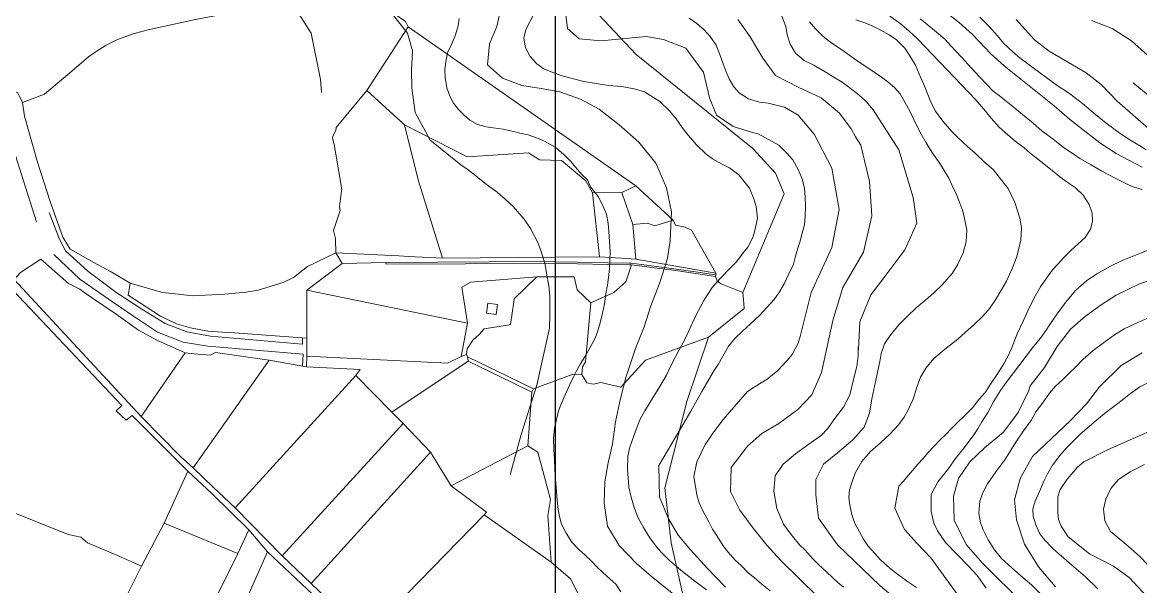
# Model space of a CAD drawing. Header units: metres. Extents: x 548946 to 557077, y 1838800 to 1845419.
# Drawn here: x 551701 to 552328, y 1841500 to 1841816 of the extents above; entities that cross this region are included whole.
import ezdxf

# ---------------------------------------------------------------- set-up
doc = ezdxf.new("R2010")
doc.units = ezdxf.units.M
doc.header["$LTSCALE"] = 28
for name, color, linetype, lineweight in [('1', 7, 'Continuous', 13), ('10', 7, 'Continuous', 13), ('2', 7, 'Continuous', 13), ('22', 7, 'Continuous', 13), ('30', 7, 'Continuous', 13), ('60', 7, 'Continuous', 25)]:
    doc.layers.add(name, color=color, linetype=linetype, lineweight=lineweight)

msp = doc.modelspace()

# ---------------------------------------------------------------- linework, layer by layer
at = {"layer": '1'}
for points in [[(552329.17, 1841734.96), (552314.6, 1841742.61), (552305.42, 1841748.59), (552288.47, 1841761.78), (552279.76, 1841769.25), (552251.79, 1841791.69), (552244.2, 1841798.53), (552233.9, 1841809.3), (552226.45, 1841816.02), (552218.4, 1841822.28), (552209.02, 1841828.89), (552185.99, 1841844.04), (552179.47, 1841848.64), (552173.15, 1841854.71), (552159.85, 1841867.7), (552147.18, 1841876.26), (552135.45, 1841882.92), (552122.78, 1841887.99), (552113.28, 1841894.34), (552106.31, 1841900.04), (552082.55, 1841923.19), (552076.53, 1841934.28), (552073.68, 1841942.53)], [(551969.77, 1841826.57), (551966.96, 1841813.77), (551962.86, 1841804.05), (551961.74, 1841792.24), (551970.2, 1841784.74), (551981.09, 1841780.65), (551991.8, 1841779.01), (552002.28, 1841777.07), (552013.94, 1841773.08), (552024.5, 1841767.4), (552035.59, 1841758.54), (552046.78, 1841748.91), (552056.3, 1841737.13), (552062.17, 1841723.34), (552065.03, 1841709.82), (552064.3, 1841693.78), (552062.71, 1841683.72), (552058.38, 1841669.57), (552053.46, 1841657.02), (552049.73, 1841645.4), (552044.78, 1841633.11), (552039.59, 1841617.55), (552036.35, 1841605.08), (552033.57, 1841592.03), (552031.86, 1841579.75), (552029.45, 1841568.94), (552027.52, 1841558.46), (552027.2, 1841546.49), (552029.08, 1841533.49), (552035.62, 1841522.64), (552045.31, 1841512.57), (552053.6, 1841505.43), (552070.32, 1841491.96)], [(551987.97, 1841821.07), (551983.34, 1841812.13), (551982.12, 1841807.27), (551983.05, 1841801.9), (551985.75, 1841797.01), (551989.41, 1841792.77), (551993.4, 1841790.13), (551997.4, 1841788.41), (552003.16, 1841786.26), (552009.25, 1841784.53), (552015.86, 1841782.88), (552022.66, 1841781.77), (552029.72, 1841780.69), (552037.12, 1841780.04), (552044.06, 1841778.82), (552049.9, 1841777.07), (552058.53, 1841771.74), (552063.9, 1841766.4), (552067.6, 1841761.9), (552071.07, 1841757.11), (552073.43, 1841753.88), (552079.08, 1841747.4), (552084.56, 1841742.2), (552088.03, 1841739.5), (552093.48, 1841736.65), (552097.66, 1841734.56), (552102.87, 1841730.51), (552108.76, 1841723.14), (552111.21, 1841717.05), (552112.53, 1841712.77), (552113.22, 1841706.2), (552111.85, 1841699.36), (552110.65, 1841695.42), (552107.8, 1841689.97), (552105.32, 1841686.79), (552101.5, 1841681.87), (552098.73, 1841678.91), (552092.12, 1841672.21), (552087.89, 1841667.37), (552083.18, 1841660.12), (552078.74, 1841651.73), (552074.74, 1841643), (552072.45, 1841638.27), (552069.27, 1841632.39), (552067.06, 1841628.06), (552064.86, 1841623.74), (552062.16, 1841618.17), (552057.85, 1841610.84), (552054.68, 1841605.87), (552052.41, 1841602.06), (552050.14, 1841598.25), (552047.27, 1841593.06), (552044, 1841584.68), (552041.41, 1841577.18), (552040.56, 1841572.5), (552040.25, 1841565.53), (552040.64, 1841560.36), (552041.13, 1841555.32), (552042.35, 1841549.73), (552044.19, 1841543.43), (552046.4, 1841538.22), (552049.31, 1841532.7)], [(551909.07, 1841820.03), (551916.79, 1841810.1), (551919.71, 1841800.22), (551919.12, 1841789.38), (551919.34, 1841779.29), (551921.07, 1841765.5), (551929.32, 1841750.32), (551929.43, 1841750.24), (551946.77, 1841736.26), (551950.36, 1841733.81), (551954.2, 1841730.82), (551960.21, 1841725.98), (551967.12, 1841720.77), (551971.74, 1841717.01), (551976.13, 1841712.73), (551982.31, 1841705.69), (551985.85, 1841700.54), (551989.93, 1841692.57), (551991.82, 1841687.5), (551994.07, 1841680.26), (551994.96, 1841675.45), (551996.24, 1841668.29), (551996.71, 1841662.94), (551996.74, 1841655.04), (551996.69, 1841652.33), (551996.5, 1841644.6), (551989.36, 1841612.69), (551980.69, 1841584.88), (551974.63, 1841563.14), (551974.6, 1841562.48)], [(552017.8, 1841727.74), (552014.91, 1841730.67), (552012.06, 1841733.85), (552008.47, 1841738), (552004.41, 1841742.25), (551999.79, 1841746.12), (551993.7, 1841749.49), (551989.74, 1841751.07), (551984.59, 1841753.03), (551980.58, 1841753.84), (551976.31, 1841754.84), (551970.63, 1841756.12), (551964.94, 1841756.87), (551960.95, 1841757.52), (551956.11, 1841758.83), (551951.89, 1841761.3), (551948.65, 1841763.96), (551945.39, 1841767.31), (551942.74, 1841770.74), (551940.64, 1841774.69), (551938.89, 1841779.46), (551937.94, 1841785.24), (551937.76, 1841789.74), (551938.48, 1841795.05), (551939.37, 1841798.99), (551941.72, 1841804.11), (551943.85, 1841809.13), (551945.29, 1841814.15), (551945.93, 1841818.29)], [(552074.91, 1841818.47), (552079.33, 1841815.49), (552083.3, 1841811.94), (552086.64, 1841808.17), (552090.12, 1841803.38), (552092.29, 1841797.51), (552094.04, 1841792.9), (552095.79, 1841788.28), (552097.45, 1841784.44), (552099.97, 1841779.92), (552102.99, 1841776.64), (552108.25, 1841773.25), (552114.49, 1841771.41), (552119.28, 1841770.7), (552128.44, 1841768.45), (552136.07, 1841764.12), (552145.17, 1841753.33), (552154.98, 1841734.31), (552159.08, 1841711.07), (552154.98, 1841689.87), (552143.36, 1841664.57), (552137.22, 1841639.96), (552136.08, 1841636.15), (552132.7, 1841629.72), (552129.74, 1841626.22), (552124.66, 1841620.88), (552118.74, 1841615.96), (552112.07, 1841611.86), (552107.72, 1841608.97), (552093.99, 1841593.41), (552088.09, 1841585.22), (552083.99, 1841579.36), (552081.7, 1841574.63), (552079.19, 1841569.61), (552077.47, 1841561.43), (552079.16, 1841551.06), (552080.51, 1841546.52), (552082.63, 1841542.08), (552086.01, 1841535.97), (552088.1, 1841531.79), (552090.67, 1841527.93), (552094.09, 1841522.48), (552096.74, 1841519.03), (552100.99, 1841514.33), (552104.09, 1841511.45), (552108.16, 1841507.13), (552111.34, 1841504.65), (552115.71, 1841501.01), (552120.38, 1841497.15)], [(552147.18, 1841493.87), (552126.39, 1841514.23), (552118.58, 1841522.82), (552110.78, 1841532.32), (552103.31, 1841542.5), (552098.13, 1841552.93), (552098.59, 1841566.32), (552107.6, 1841578.47), (552115.76, 1841585.46), (552125.23, 1841591.18), (552135.89, 1841598.97), (552143.8, 1841607.1), (552149.31, 1841619.76), (552155.66, 1841648.85), (552161.13, 1841667.31), (552172.74, 1841687.13), (552177.53, 1841707.65), (552176.16, 1841726.79), (552171.38, 1841747.3), (552168.32, 1841751.87), (552165.91, 1841756.45), (552159.25, 1841765.09), (552148.96, 1841773.79), (552136.43, 1841779.62), (552123.4, 1841786.29), (552116.22, 1841796.03), (552109.15, 1841807.98), (552102.22, 1841817.75)], [(552126.89, 1841819.6), (552129.17, 1841813.87), (552130.04, 1841809.02), (552131.6, 1841803.86), (552134.7, 1841798.89), (552139.54, 1841794.66), (552144.96, 1841792.07), (552152.29, 1841787.76), (552155.7, 1841785.57), (552160.78, 1841782.55), (552168.42, 1841776.84), (552171.63, 1841774.1), (552174.26, 1841771.65), (552178.21, 1841767.13), (552192.56, 1841744.57), (552200.75, 1841717.9), (552202.8, 1841703.54), (552195.97, 1841688.5), (552183.67, 1841672.09), (552176.84, 1841663.2), (552170.69, 1841648.16), (552170.01, 1841632.44)], [(552142.57, 1841816.46), (552145.94, 1841812.44), (552150.12, 1841808.26), (552154.32, 1841805), (552160.04, 1841801.01), (552163.89, 1841798.48), (552169.21, 1841794.57), (552174.06, 1841791.26), (552179.32, 1841787.87), (552182.9, 1841785.31), (552186.63, 1841782.64), (552190.28, 1841779.57), (552193.34, 1841776.03), (552196.01, 1841771.4), (552198.92, 1841765.88), (552201.92, 1841759.6), (552205.19, 1841753.34), (552208, 1841748.6), (552211.13, 1841743.37), (552214.93, 1841738.1), (552217.53, 1841733.98), (552220.67, 1841728.75), (552222.43, 1841725.06), (552224.76, 1841719.99), (552226.27, 1841716.26), (552228.48, 1841710.13), (552229.51, 1841706.08), (552230.71, 1841699.57), (552230.45, 1841693.27), (552228.65, 1841686.77), (552225.56, 1841680.12), (552222.51, 1841675.29), (552216.67, 1841668.68), (552212.49, 1841664.5), (552208.95, 1841661.45), (552202.66, 1841656.35), (552197.07, 1841650.95), (552192.66, 1841646.48), (552187.79, 1841640.52), (552184.59, 1841635.81), (552182.66, 1841630.34), (552182.03, 1841625.95), (552177.54, 1841604.86), (552176.11, 1841596.95), (552173.24, 1841589.05), (552166.8, 1841581.87), (552158.2, 1841574.69), (552150.33, 1841568.22), (552146.03, 1841559.6)], [(552247.34, 1841465.33), (552210.53, 1841515.75), (552202.91, 1841523.75), (552195.84, 1841531.55), (552190.45, 1841543.59), (552192.67, 1841555.93), (552195.04, 1841558.58), (552203.34, 1841568.26), (552206.33, 1841571.51), (552208.81, 1841574.69), (552212.06, 1841577.97), (552215.98, 1841582.12), (552219.26, 1841585.14), (552222.03, 1841588.1), (552225.39, 1841591.52), (552229.83, 1841595.73), (552234.01, 1841599.91), (552237.61, 1841604.54), (552241.16, 1841608.51), (552244.44, 1841613.63), (552247.95, 1841619.03), (552251.79, 1841624.86), (552254.45, 1841629.77), (552256.25, 1841634.17), (552259.13, 1841641.46), (552262.63, 1841648.95), (552265.11, 1841654.22), (552268.51, 1841661.57), (552272.17, 1841667.78), (552276.05, 1841673.35), (552278.83, 1841677.23), (552281.82, 1841680.48), (552285.15, 1841684.16), (552289.22, 1841688.19), (552293.21, 1841691.83), (552297.2, 1841695.46), (552300.14, 1841700.14), (552301.31, 1841704.33), (552301.1, 1841709.14), (552299.47, 1841713.9), (552296.07, 1841719.1), (552291.6, 1841723.5), (552286.6, 1841726.93), (552282.73, 1841729.71), (552277.78, 1841733.79), (552272.28, 1841738.07), (552266.35, 1841742.69), (552262.96, 1841745.79), (552257.92, 1841749.47), (552252.22, 1841754.38), (552248.86, 1841757.23), (552244.44, 1841762.29), (552241.32, 1841766.34), (552235.82, 1841772.71), (552203.23, 1841806.66), (552198.22, 1841811.26), (552193.23, 1841815.6), (552187.51, 1841819.59)], [(552204.68, 1841818.08), (552208.33, 1841815), (552212.67, 1841811.63), (552218.38, 1841806.72), (552222.01, 1841802.73), (552227.88, 1841796.54), (552233.2, 1841790.54), (552237.88, 1841785.51), (552241.95, 1841781.18), (552245.66, 1841777.6), (552249.13, 1841774.9), (552255.68, 1841769.57), (552262.07, 1841764.36), (552268.04, 1841759.49), (552273.02, 1841755.15), (552279.07, 1841750.68), (552285.14, 1841745.95), (552290.43, 1841742.3), (552294.28, 1841739.77), (552300.19, 1841736.33), (552306.66, 1841732.7), (552314.5, 1841728.45), (552322.72, 1841724.38), (552328.99, 1841722.29)], [(552331.44, 1841744.54), (552327.88, 1841746.84), (552322.37, 1841750.2), (552316.82, 1841753.82), (552309.04, 1841759.64), (552302.96, 1841764.37), (552295.66, 1841770.52), (552288.43, 1841776.14), (552281.58, 1841780.78), (552275.13, 1841785.33), (552268.08, 1841790.59), (552260.58, 1841796.18), (552256.79, 1841799.37), (552251.45, 1841804.45), (552247.93, 1841808.58), (552243.37, 1841813.76), (552238, 1841819.1)], [(552300.73, 1841817.13), (552312.3, 1841812.74), (552323.28, 1841805.81), (552332.34, 1841797.61)], [(552324.07, 1841782.17), (552346.38, 1841763.94)], [(552036.68, 1841496.7), (552033.7, 1841500.93), (552030.39, 1841504.04), (552026.52, 1841507.47), (552023.37, 1841510.6), (552020.19, 1841513.89), (552016.3, 1841517.46), (552013.01, 1841520.43), (552009.04, 1841524.61), (552005.88, 1841529.66), (552003.28, 1841534.55), (552002.03, 1841539.61), (552001.3, 1841544.27), (552000.63, 1841550.24), (552000.29, 1841555.41), (551999.96, 1841559.9), (551999.62, 1841565.07), (551999.4, 1841571.1), (551999.03, 1841576.57), (551998.81, 1841582.6), (551999.45, 1841588.51), (552000.55, 1841593.25), (552001.63, 1841598.13), (552003.3, 1841602.56), (552005.4, 1841607.19), (552008.05, 1841613.04), (552009.79, 1841616.87), (552011.62, 1841620.62), (552013.97, 1841624.52), (552016.5, 1841628.82), (552018.77, 1841632.78), (552022.15, 1841638.88), (552023.62, 1841643.05), (552024.97, 1841647.59), (552026.38, 1841652.9), (552027.33, 1841658.16), (552028.16, 1841663.78), (552029.09, 1841668.65), (552029.62, 1841673.01), (552030.18, 1841677.76), (552030.5, 1841682.55), (552030.61, 1841687.78), (552030.32, 1841693.19), (552029.86, 1841698.73), (552029.44, 1841703.28), (552028.63, 1841708.54), (552025.96, 1841714.57), (552023.95, 1841718.46), (552019.59, 1841723.9), (552017.8, 1841727.74)], [(552333.45, 1841688.62), (552328.21, 1841686.66), (552321.75, 1841684.02), (552318.02, 1841682.51), (552311.36, 1841679.33), (552303.8, 1841674.99), (552298.01, 1841671.13), (552292.01, 1841665.81), (552286.21, 1841658.95), (552281.51, 1841652.61), (552277.75, 1841647.18), (552275.34, 1841643.48), (552272.1, 1841639.03), (552268.24, 1841634.36), (552255.92, 1841617.93), (552252.32, 1841613.3), (552249.65, 1841609.57), (552245.95, 1841603.62), (552242.58, 1841597.19), (552239.3, 1841592.08), (552236.91, 1841588.13), (552234.73, 1841584.72), (552229.24, 1841577.37), (552225.05, 1841572.27), (552219.93, 1841565.1), (552214.5, 1841558.42), (552210.81, 1841551.29), (552210.83, 1841541.76), (552212.29, 1841535.28), (552214.27, 1841530.95), (552218.88, 1841524.34), (552225.18, 1841517.82), (552231.92, 1841510.95), (552236.6, 1841505.91), (552241.68, 1841498.71)], [(552263.13, 1841489.3), (552239.53, 1841512.84), (552230.34, 1841523.22), (552223.77, 1841536.87), (552223.32, 1841550.29), (552226.11, 1841560.18), (552232.45, 1841569.56), (552240.64, 1841577.47), (552251.44, 1841586.31), (552259.69, 1841597.2), (552265.35, 1841609.23), (552266.28, 1841612.18), (552274.37, 1841622.42), (552281.57, 1841634.34), (552288.91, 1841644.08), (552297.34, 1841651.35), (552306.15, 1841657.64), (552314.55, 1841663.1), (552327.76, 1841669.42), (552337.58, 1841672.85)], [(552271.81, 1841495.94), (552267.05, 1841500.57), (552262.21, 1841504.8), (552256.07, 1841510.04), (552250.3, 1841515.46), (552246.31, 1841520.19), (552242.85, 1841525.9), (552239.94, 1841531.42), (552238.4, 1841535.4), (552237.47, 1841540.77), (552238.07, 1841547.51), (552239.61, 1841551.88), (552242.46, 1841557.33), (552247.12, 1841563.93), (552252.15, 1841570.69), (552255.85, 1841576.64), (552258.23, 1841580.6), (552262.53, 1841587.01), (552267.11, 1841593.2), (552269.57, 1841597.56), (552273.26, 1841602.59), (552277.28, 1841608.06), (552280.57, 1841612), (552284.56, 1841615.63), (552288.63, 1841619.66), (552291.54, 1841622.51), (552296.17, 1841627.27), (552301.72, 1841632.01), (552307.44, 1841636.38), (552313.68, 1841640.82), (552319.14, 1841644.24), (552326.68, 1841647.67), (552335.22, 1841651.48)], [(552169.8, 1841634.29), (552169.76, 1841628.99), (552169.07, 1841623.03), (552167.1, 1841615.73), (552165.05, 1841607.11), (552161.59, 1841600.28), (552157.65, 1841595.21), (552152.65, 1841588.19), (552149.17, 1841584.62), (552142.11, 1841579.43), (552134.68, 1841574.06), (552127.69, 1841568.35), (552123.17, 1841561.65), (552122.54, 1841553.08), (552124.13, 1841543.48), (552127.86, 1841534.54), (552130.37, 1841531.19), (552132.87, 1841527.85), (552136.86, 1841523.12), (552140, 1841519.98), (552144.39, 1841515.17), (552147.38, 1841512.15), (552152.25, 1841507.66), (552155.35, 1841504.79), (552158.45, 1841501.91), (552161.52, 1841499.29)], [(552335.27, 1841615.43), (552327.91, 1841611.64), (552322.63, 1841607.84), (552315.49, 1841602.25), (552308.1, 1841596.62), (552300.99, 1841590.77), (552294.14, 1841584.95), (552286.71, 1841577.49), (552282.93, 1841573.23), (552278.91, 1841567.76), (552276, 1841562.83), (552274.25, 1841559.08), (552271.5, 1841552.86), (552269.16, 1841547.47), (552267.88, 1841543.13), (552267.99, 1841539.1), (552269.51, 1841534.19), (552271.7, 1841529.24), (552274.5, 1841525.67), (552278.85, 1841521.12), (552282.5, 1841518.05), (552289.55, 1841511.87), (552297.31, 1841505.13), (552304.3, 1841498.3)], [(552336.46, 1841588.19), (552309.68, 1841576.28), (552296.43, 1841569.63), (552292.91, 1841566.63), (552287.2, 1841559.85), (552283.21, 1841554.12), (552281.83, 1841549.95), (552281.83, 1841544.73), (552281.83, 1841541.08), (552282.17, 1841537.26), (552283.73, 1841533.44), (552287.72, 1841527.53), (552299.7, 1841518.05), (552313.18, 1841511), (552321.91, 1841504.71), (552331.77, 1841494.02)], [(552332.12, 1841511.96), (552328.05, 1841516.29), (552321.42, 1841522.38), (552315.6, 1841527.14), (552311.51, 1841530.55), (552308.17, 1841536.41), (552307.48, 1841542.98), (552308.86, 1841548.64), (552311.64, 1841554.61), (552315.99, 1841559.59), (552322.48, 1841564.06), (552330.47, 1841568.06)], [(552146.03, 1841559.6), (552146.03, 1841550.99), (552147.46, 1841538.06), (552158.2, 1841522.97), (552182.04, 1841500.28), (552189.34, 1841494.14)], [(552049.31, 1841532.7), (552052.91, 1841526.88), (552056.53, 1841521.97), (552059.41, 1841518.81), (552064.06, 1841514.03), (552071.21, 1841508), (552078.15, 1841502.6), (552084.63, 1841497.79)]]:
    msp.add_lwpolyline(points, dxfattribs=at)
at = {"layer": '10'}
for p, q in [((551893.99, 1841777.85), (551917.2, 1841813.55)), ((551917.2, 1841813.55), (552044.98, 1841724.39)), ((551893.99, 1841777.85), (551915.17, 1841758.6)), ((552037.19, 1841720.67), (552020.62, 1841720.49)), ((552024.58, 1841684.63), (552020.62, 1841720.49)), ((552037.19, 1841720.67), (552044.98, 1841724.39)), ((552043.24, 1841702.75), (552037.19, 1841720.67)), ((552044.98, 1841724.39), (552066, 1841705.18)), ((552043.24, 1841702.75), (552044.98, 1841683.31)), ((551876.61, 1841686.82), (551880.16, 1841680.89)), ((551936.54, 1841683.92), (551917.37, 1841684.85)), ((551936.54, 1841683.92), (552000, 1841684.43)), ((552000, 1841684.43), (552024.58, 1841684.63)), ((552037.03, 1841683.82), (552044.98, 1841683.31)), ((552044.98, 1841683.31), (552089.96, 1841675.37)), ((551880.16, 1841680.89), (551860.44, 1841665.97)), ((551904.69, 1841681.32), (551880.16, 1841680.89)), ((551904.81, 1841680.43), (551904.69, 1841681.32)), ((552089.65, 1841673.58), (552089.92, 1841674.45)), ((552089.92, 1841674.45), (552089.96, 1841675.37)), ((551860.4, 1841639.04), (551860.44, 1841665.97)), ((551950.47, 1841647.46), (551860.44, 1841665.97)), ((551946.99, 1841628.73), (551950.47, 1841647.46)), ((551817.06, 1841642.11), (551860.4, 1841639.04)), ((551860.4, 1841639.04), (551860.38, 1841628.79)), ((551792, 1841630.64), (551767.38, 1841595.07)), ((551796.47, 1841566.27), (551839.23, 1841626.54)), ((551839.23, 1841626.54), (551860.24, 1841622.88)), ((551946.99, 1841628.73), (551949.95, 1841629.74)), ((551950.94, 1841626.09), (551975.9, 1841613.97)), ((551890.26, 1841621.33), (551887.78, 1841618.09)), ((551967.11, 1841620.4), (551987.49, 1841610.51)), ((551887.78, 1841618.09), (551820.05, 1841543.86)), ((551975.9, 1841613.97), (551986.67, 1841608.74)), ((551908.09, 1841597.41), (551914.38, 1841591.17)), ((551914.38, 1841591.17), (551846.49, 1841516.83)), ((551914.38, 1841591.17), (551929.8, 1841575.09)), ((551984.33, 1841578.62), (551941.33, 1841556.16)), ((551862.74, 1841501.3), (551929.8, 1841575.09)), ((551941.33, 1841556.16), (551929.8, 1841575.09)), ((551780.33, 1841535.12), (551793.64, 1841564.36)), ((551820.05, 1841543.86), (551846.49, 1841516.83)), ((551916.44, 1841495.27), (551959.82, 1841539.95)), ((551959.82, 1841539.95), (551997.49, 1841513.29)), ((551767.58, 1841511.05), (551780.33, 1841535.12)), ((551780.33, 1841535.12), (551821.64, 1841518.13)), ((551827.85, 1841531.51), (551821.64, 1841518.13)), ((551827.85, 1841531.51), (551838.3, 1841519.15)), ((551838.3, 1841519.15), (551863.7, 1841495.15)), ((551821.64, 1841518.13), (551782.48, 1841438.46)), ((551846.49, 1841516.83), (551862.74, 1841501.3))]:
    msp.add_line(p, q, dxfattribs=at)
for points in [[(551708.62, 1841704.14), (551690.44, 1841761.37), (551689.66, 1841763.53), (551687.67, 1841766.42), (551426.66, 1841910.21), (551299.39, 1841979.02), (551246.23, 1842006.14)], [(551700.76, 1841771.1), (551698.06, 1841776.51), (551565.36, 1841846.6), (551458.33, 1841903.84), (551459.33, 1841904.62), (551487.06, 1841918.26), (551625.69, 1841966.49), (551652.46, 1841980.17), (551719.89, 1841987.9), (551794.92, 1841986.83), (551814.22, 1841982.64), (551833.21, 1841972.92), (551871.62, 1841864.92), (551888.32, 1841838.69), (551886.47, 1841837.2)], [(552105.05, 1841664.55), (552128.33, 1841719.84), (552123.44, 1841731.57), (552110.73, 1841745.26), (552045.23, 1841798.08), (551979.1, 1841868.31)], [(551700.76, 1841771.1), (551713.18, 1841775.85), (551729.84, 1841789.86), (551737.78, 1841796.68), (551742.16, 1841799.77), (551747.63, 1841803.22), (551754.09, 1841806.41), (551763.35, 1841809.94), (551772.07, 1841812.01), (551797.93, 1841817.72), (551829.44, 1841823.66), (551835.54, 1841826.01), (551865.39, 1841843.87), (551868.03, 1841844.49), (551871.13, 1841843.8), (551884.46, 1841838.45), (551886.47, 1841837.2)], [(551917.2, 1841813.55), (551915.73, 1841816.55), (551887.38, 1841836.14), (551886.47, 1841837.2)], [(551876.61, 1841686.82), (551876.37, 1841694.94), (551875.34, 1841699.35), (551879.03, 1841710.64), (551878.76, 1841712.54), (551879.78, 1841721.56), (551879.99, 1841722.26), (551876.68, 1841742.22), (551875.75, 1841747.61), (551874.68, 1841751.11), (551875.02, 1841752.19), (551876.66, 1841755.43), (551876.79, 1841757.11), (551893.99, 1841777.85)], [(551700.76, 1841771.1), (551701.85, 1841763.48), (551709.17, 1841737.77), (551716.21, 1841715.67), (551723.46, 1841695.59)], [(551915.17, 1841758.6), (551922.79, 1841727.83), (551936.54, 1841683.92)], [(551915.17, 1841758.6), (551950.27, 1841740.64), (551984.84, 1841742.91), (551991.02, 1841738.96), (552003.31, 1841738.58), (552017.01, 1841727.21), (552020.62, 1841720.49)], [(552066, 1841705.18), (552055.71, 1841701.95), (552051.49, 1841703.53), (552043.24, 1841702.75)], [(552089.96, 1841675.37), (552076.34, 1841699.5), (552072.75, 1841701.16), (552067.34, 1841702.43), (552066, 1841705.18)], [(551723.46, 1841695.59), (551725.41, 1841692.31), (551727.52, 1841688.85), (551740.85, 1841681.46), (551750.48, 1841676.17), (551761.13, 1841669.74)], [(551767.38, 1841595.07), (551696.15, 1841671.85), (551699.61, 1841675.85), (551711.04, 1841683.36), (551726.66, 1841669.68), (551732.85, 1841666.47), (551733.82, 1841665.76), (551739.52, 1841661.76), (551753.33, 1841652.44), (551765.92, 1841643.43), (551776.61, 1841637.62), (551792, 1841630.64)], [(551761.13, 1841669.74), (551779.28, 1841664.6), (551788.36, 1841663.64), (551795.9, 1841662.67), (551814.38, 1841663.7), (551826.38, 1841664.82), (551833.07, 1841665.86), (551846.97, 1841670.14), (551852.78, 1841673.07), (551860.79, 1841679.25), (551876.61, 1841686.82)], [(551917.37, 1841684.85), (551912.07, 1841685.1), (551876.61, 1841686.82)], [(552024.58, 1841684.63), (552033.62, 1841684.05), (552037.03, 1841683.82)], [(551954.95, 1841680.78), (551949.43, 1841680.74), (551904.81, 1841680.43)], [(552000, 1841680.92), (551991.58, 1841681.04), (551954.95, 1841680.78)], [(552089.92, 1841674.45), (552079.82, 1841675.98), (552065.01, 1841678.1), (552042.65, 1841680.98), (552041.44, 1841681.11), (552029.27, 1841681.24), (552012.35, 1841681.62), (552000, 1841681.79)], [(552042.64, 1841680.04), (552041.34, 1841680.17), (552029.23, 1841680.37), (552012.32, 1841680.74), (552000, 1841680.92)], [(552042.64, 1841680.04), (552039.45, 1841670.64), (552032.69, 1841664.58), (552019.74, 1841658.69)], [(552055.34, 1841678.42), (552052.77, 1841678.75), (552042.64, 1841680.04)], [(552089.65, 1841673.58), (552079.76, 1841675.11), (552064.82, 1841677.21), (552055.34, 1841678.42)], [(551761.13, 1841669.74), (551760.12, 1841663.02), (551778.27, 1841651.22), (551787.24, 1841647.06), (551795.06, 1841644.67), (551804.85, 1841642.98), (551813.1, 1841642.39), (551817.06, 1841642.11)], [(551950.47, 1841647.46), (551947.4, 1841667.49), (551952.25, 1841670.44), (551989.36, 1841673.31)], [(551989.36, 1841673.31), (551976.66, 1841661.03), (551976.48, 1841659.25), (551974.71, 1841646.71), (551972.92, 1841646.18), (551959.87, 1841644.22), (551957.09, 1841640.99), (551953.58, 1841637.9), (551950.35, 1841633.03), (551949.95, 1841629.74)], [(552019.74, 1841658.69), (552012.04, 1841666.16), (552010.34, 1841673.31), (551989.36, 1841673.31)], [(552105.05, 1841664.55), (552092.95, 1841669.46), (552090.74, 1841670.94), (552089.65, 1841673.58)], [(551793.64, 1841564.36), (551762.37, 1841595.56), (551759.01, 1841592.92), (551753.33, 1841598.19), (551756.57, 1841601.22), (551692.22, 1841669.19), (551687.04, 1841665.32)], [(552085.87, 1841639.45), (552105.73, 1841655.62), (552105.72, 1841658.44), (552105.05, 1841664.55)], [(552019.74, 1841658.69), (552016.78, 1841625.61), (552015.12, 1841622.92), (552014.61, 1841618.51)], [(552085.87, 1841639.45), (552050.35, 1841626.55), (552036.65, 1841611.51), (552025.38, 1841614), (552020.97, 1841613.1), (552017.52, 1841613.82), (552014.61, 1841618.51)], [(552061.28, 1841555.03), (552073.59, 1841603.44), (552085.87, 1841639.45)], [(551792, 1841630.64), (551797.07, 1841630.25), (551806, 1841629.44), (551809.06, 1841630.9), (551839.23, 1841626.54)], [(551860.38, 1841628.79), (551860.24, 1841622.88), (551890.26, 1841621.33)], [(551860.38, 1841628.79), (551939.37, 1841624.89), (551946.99, 1841628.73)], [(551887.78, 1841618.09), (551908.09, 1841597.41), (551950.94, 1841626.09), (551950.51, 1841628.45), (551949.95, 1841629.74)], [(551950.51, 1841628.45), (551963.28, 1841622.25), (551967.11, 1841620.4)], [(551987.49, 1841610.51), (552009.88, 1841618.7), (552014.61, 1841618.51)], [(551984.33, 1841578.62), (551986.67, 1841608.74), (551987.49, 1841610.51)], [(551796.47, 1841566.27), (551789.37, 1841572.58), (551767.38, 1841595.07)], [(551997.49, 1841513.29), (551995.68, 1841539.46), (551997.14, 1841548.52), (551989.92, 1841575), (551984.33, 1841578.62)], [(551793.64, 1841564.36), (551807.06, 1841551.84), (551827.85, 1841531.51)], [(551796.47, 1841566.27), (551807.73, 1841555.29), (551820.05, 1841543.86)], [(551959.82, 1841539.95), (551961.21, 1841541.38), (551941.33, 1841556.16)], [(552073.91, 1841484.36), (552064.79, 1841524.21), (552061.28, 1841555.03)], [(551694.77, 1841541.63), (551726.46, 1841528.85), (551733.46, 1841527.26), (551737.22, 1841524.24), (551754.15, 1841517.09), (551767.58, 1841511.05)], [(551838.3, 1841519.15), (551803.32, 1841440.28), (551799.04, 1841431.54)], [(552012.39, 1841495.88), (552008.4, 1841504.03), (551997.49, 1841513.29)], [(551767.58, 1841511.05), (551754.15, 1841484.08), (551734.4, 1841440.32), (551734.53, 1841437.27)], [(551862.74, 1841501.3), (551893.24, 1841472.16), (551894.19, 1841471.55), (551895.61, 1841471.36), (551916.44, 1841495.27)]]:
    msp.add_lwpolyline(points, dxfattribs=at)
msp.add_lwpolyline([(551961.85, 1841658.67), (551961.14, 1841652.95), (551966.64, 1841652.15), (551967.41, 1841657.88)], close=True, dxfattribs=at)
at = {"layer": '2'}
for points in [[(551789.83, 1842000), (551792.94, 1841996.08), (551795.33, 1841991.82), (551796.93, 1841988.42), (551798.04, 1841984.07), (551799.48, 1841980.12), (551824.7, 1841934.35), (551835.97, 1841916.96), (551837.7, 1841903.06), (551837.7, 1841886.54), (551837.7, 1841870.89), (551837.7, 1841853.51), (551846.37, 1841836.12), (551862.83, 1841810.04), (551868.03, 1841783.97), (551868.63, 1841776.71)], [(552095.29, 1841499.2), (552085.31, 1841509.75), (552075.73, 1841520.21), (552068.85, 1841528.51), (552063.14, 1841537.98), (552058.3, 1841550.01), (552057.94, 1841567.51), (552070.02, 1841588.02), (552075.91, 1841597.96), (552082.04, 1841609.1), (552089.21, 1841621.28), (552091.13, 1841624.12), (552097.1, 1841634.42), (552100.85, 1841638.94), (552104.69, 1841642.69), (552109.39, 1841646.93), (552114.42, 1841651.61), (552118.79, 1841656.34), (552122.57, 1841660.6), (552125.69, 1841664.9), (552128.27, 1841669.41), (552130.97, 1841674.97), (552133.56, 1841680.39), (552134.51, 1841684.29), (552135.76, 1841688.89), (552136.97, 1841692.83), (552138.3, 1841697.83), (552139.67, 1841702.58), (552140.12, 1841707.33), (552140.22, 1841712.83), (552140.09, 1841718.04), (552139.63, 1841722.82), (552138.29, 1841728.27), (552136.08, 1841733.48), (552133.17, 1841738.99), (552129.53, 1841742.98), (552125.21, 1841747.28), (552113.63, 1841753.65), (552110.45, 1841754.4), (552099.68, 1841757.66), (552099.68, 1841757.66), (552090.31, 1841764.08), (552086.36, 1841773.83), (552083.01, 1841788.23), (552073.01, 1841801.72), (552060.54, 1841806.55), (552050.9, 1841808.16), (552025.57, 1841805.75), (552013.11, 1841806.95), (552006.67, 1841812.59), (552005.47, 1841821.84)], [(552260.57, 1841706.3), (552257.79, 1841714.97), (552253.93, 1841722.85), (552248.95, 1841729.28), (552245.54, 1841733.56), (552240.99, 1841737.56), (552235.51, 1841742.76), (552231.14, 1841746.39), (552225.51, 1841751.7), (552222.37, 1841754.83), (552217.34, 1841760.61), (552213.23, 1841766.36), (552210.53, 1841771.25), (552207.23, 1841779.86), (552204.84, 1841785.44), (552201.91, 1841792.12), (552198.78, 1841797.35), (552196.03, 1841801.58), (552191.38, 1841806.36), (552187.25, 1841809.11), (552182.6, 1841811.79), (552177.73, 1841814.19), (552173.47, 1841815.88), (552168.44, 1841817.47)], [(552258.51, 1841817.69), (552268.75, 1841806.26), (552276.94, 1841799.89), (552297.77, 1841787.84), (552306.25, 1841781.25), (552315.18, 1841771.99), (552335.69, 1841753.92)], [(552202.56, 1841499.18), (552196.86, 1841502.91), (552191.83, 1841506.6), (552187.64, 1841509.86), (552182.33, 1841514.69), (552179.16, 1841518.08), (552175.5, 1841522.33), (552172.78, 1841526.3), (552170.58, 1841530.33), (552167.91, 1841534.96), (552166.24, 1841539.98), (552165.2, 1841545.21), (552164.65, 1841549.58), (552165.02, 1841553.94), (552166.77, 1841559.77), (552168.38, 1841563.63), (552171.94, 1841569.69), (552176.62, 1841575.11), (552182.25, 1841580.26), (552187.76, 1841585.26), (552192.36, 1841590.27), (552195.59, 1841594.73), (552197.75, 1841598.39), (552200.61, 1841604.76), (552202.78, 1841611.43), (552204.83, 1841617.04), (552207.85, 1841622.12), (552212.27, 1841627.51), (552219.12, 1841633.33), (552225.67, 1841638.45), (552230.03, 1841642.26), (552234.5, 1841646.22), (552239.98, 1841651.48), (552243.61, 1841655.85), (552246.96, 1841660.45), (552250.51, 1841666.51), (552253.09, 1841671.01), (552256.34, 1841678.47), (552258.75, 1841684.26), (552261.08, 1841693.83), (552261.5, 1841700.93), (552260.57, 1841706.3)], [(552329.15, 1841630.7), (552317.49, 1841623.7), (552305.35, 1841611.73), (552297.87, 1841602.09), (552288.83, 1841592.54), (552267.73, 1841572.58), (552260.68, 1841560.27), (552257.61, 1841548.27), (552258.61, 1841536.98), (552263.21, 1841523.5), (552270.98, 1841510.76), (552280.64, 1841499.53)]]:
    msp.add_lwpolyline(points, dxfattribs=at)
at = {"layer": '22'}
msp.add_line((551858.25, 1841629.97), (551857.97, 1841623.28), dxfattribs=at)
for points in [[(551715.71, 1841709.52), (551721.27, 1841694.9), (551724.94, 1841688.02)], [(551720.32, 1841697.4), (551721.27, 1841694.9), (551724.94, 1841688.02)], [(551718.36, 1841685.97), (551733.02, 1841672.13), (551751.21, 1841659.31), (551763.06, 1841651.26), (551776.47, 1841642.34), (551791.01, 1841636.68), (551804.84, 1841634.52), (551858.25, 1841629.97)], [(551806.19, 1841640.02), (551793, 1841642.6), (551780.79, 1841647.11), (551767.67, 1841655.24), (551753.2, 1841664.75), (551737.46, 1841676.58), (551724.94, 1841688.02)], [(551806.19, 1841640.02), (551858, 1841635.68), (551857.97, 1841639.21)]]:
    msp.add_lwpolyline(points, dxfattribs=at)
at = {"layer": '30'}
msp.add_lwpolyline([(552000, 1841681.79), (551991.53, 1841681.9), (551904.69, 1841681.32)], dxfattribs=at)
at = {"layer": '60'}
msp.add_line((552000, 1839000), (552000, 1845000), dxfattribs=at)

doc.saveas('drawing.dxf')
